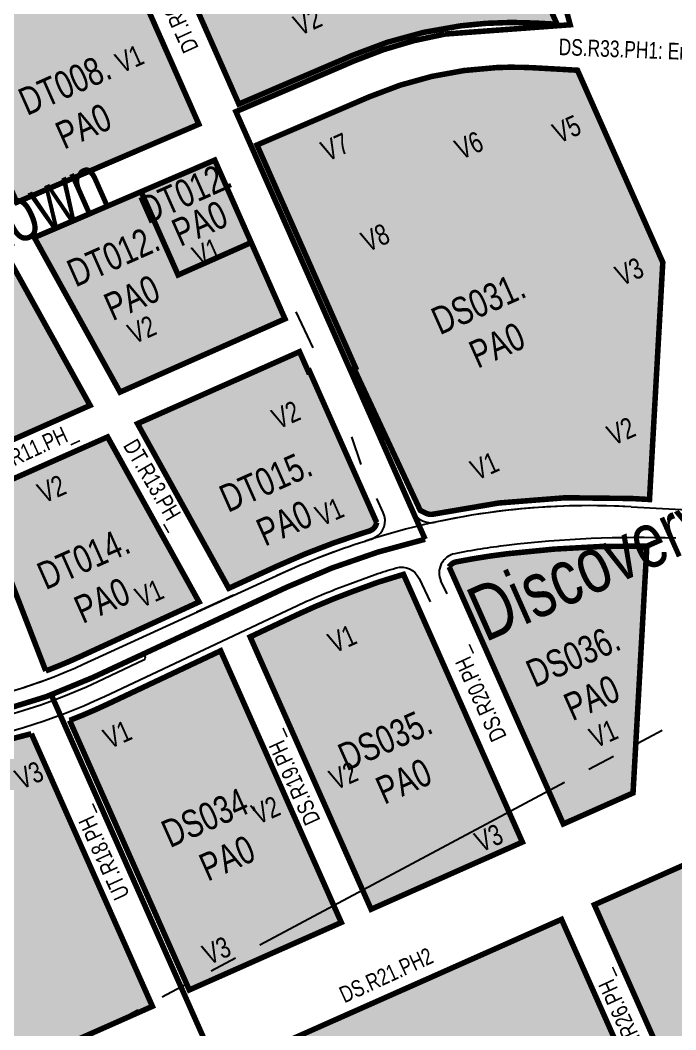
# Model space of a CAD drawing. Extents: x -12122 to 209056, y 8433 to 204611.
# Drawn here: x 56784 to 71016, y 85666 to 107587 of the extents above; entities that cross this region are included whole.
import ezdxf

# ---------------------------------------------------------------- set-up
doc = ezdxf.new("R2010")
doc.units = 0
doc.header["$LTSCALE"] = 1200
doc.header["$MEASUREMENT"] = 0
for name, pattern in [('BOUNDARY', [1.7500000000000004, 1.25, -0.1, 0.1, -0.1, 0.1, -0.1]), ('DASHED2', [0.375, 0.25, -0.125]), ('HIDDEN2', [0.1875, 0.125, -0.0625])]:
    doc.linetypes.add(name, pattern=pattern)
for name, color, linetype, true_color in [('a-hatch-2019', 7, 'Continuous', 0xffb689), ('a-hatch-2020', 7, 'Continuous', 0xffb689), ('a-hatch-2025', 7, 'Continuous', 0xffb689), ('a-hatch-2030', 7, 'Continuous', 0xffb689), ('a-note-bldgs', 1, 'Continuous', 0xff0000), ('a-site-districts', 7, 'DASHED2', 0x0024c5), ('a-site-parcel-Color', 1, 'HIDDEN2', 0xff0000)]:
    doc.layers.add(name, color=color, linetype=linetype, true_color=true_color)
for name, color, linetype in [('a-note-blocks', 3, 'Continuous'), ('a-note-parcel', 3, 'Continuous'), ('a-note-streets', 4, 'Continuous'), ('a-site-buildable', 4, 'Continuous'), ('a-site-road', 1, 'Continuous'), ('a-site-road-2017', 1, 'Continuous'), ('a-xref', 7, 'Continuous'), ('TOWN_LINES', 5, 'Continuous')]:
    doc.layers.add(name, color=color, linetype=linetype)
doc.layers.add('NoPlot', color=193, linetype='Continuous', plot=False)
doc.styles.add('SWISS_LIGHT', font='swissl.ttf', dxfattribs={"width": 0.75})

# ---------------------------------------------------------------- blocks, each defined once
blk = doc.blocks.new('phase-prop')
at = {"layer": 'TOWN_LINES', "linetype": 'BOUNDARY', "ltscale": 5, "flags": 128}
blk.add_lwpolyline([(-12121.93072143011, 47962.55230014771), (179386.3797195908, 150163.8262271285)], dxfattribs=at)
blk = doc.blocks.new('Parkway-flat-1')
at = {"layer": 'a-site-road-2017'}
for p, q in [((22897769.82364981, 27668801.71699369), (22897779.94313981, 27668268.99639774)), ((22897720.60443142, 27666338.12327355), (22897714.67757369, 27666650.13101103))]:
    blk.add_line(p, q, dxfattribs=at)
for points in [[(22879139.39245089, 27670367.43937533), (22879589.37765677, 27670727.02645763, -0.2292276490692862), (22880455.83083373, 27670923.99426924, -0.04619364550468834), (22881191.0501191, 27670680.7882213, -0.0474493303482279), (22881886.505781, 27670294.86614441), (22882309.20424745, 27669736.91487899, 0.01147685216424287), (22882783.90099144, 27669403.33520743), (22882895.19386086, 27669358.45874125, 0.1519015345351802), (22890021.63338125, 27667321.26746338), (22894533.64607503, 27667425.33440128, -0.02226632658396107), (22895881.47212081, 27667396.3989139), (22896464.81164037, 27667357.84820964, -0.009401653627933862), (22896939.0449054, 27667301.23282893, -0.369488416080397), (22897301.98873094, 27666893.09108393), (22897312.68013122, 27666330.26339922)], [(22881374.20038543, 27670899.96592917), (22881594.10621358, 27670824.42080443), (22881674.23279659, 27670888.49326569, -0.394449753075665), (22881706.90462301, 27670885.97572657), (22881797.42305085, 27670797.23415626, 0.1859482115570335), (22889886.85743556, 27667798.92461675), (22891112.79243107, 27667814.55568333, -0.9948578953379822), (22891114.94088527, 27667694.5765125), (22890013.60909851, 27667669.17493799, -0.176397489094972), (22882149.34547955, 27670329.02791219, 0.05540101407450547), (22881365.49008638, 27670825.56480902, -0.4092295835141328), (22881354.26949637, 27670857.28959438), (22881374.20038543, 27670899.96592917)]]:
    blk.add_lwpolyline(points, format="xyb", dxfattribs=at)
for centre, radius, start, end in [((22898199.86738329, 27668276.97322314), 419.9999999992702, 181.08825216727, 258.2817973768798), ((22894882.86464092, 27652285.35927021), 15912.00000038417, 62.8497161134563, 78.28179737638993), ((22898134.60181717, 27666658.10783642), 420.0000000066487, 77.25183466187794, 181.0882521667425), ((22894882.86464038, 27652285.35926812), 15156.00000254385, 72.94133143918746, 77.25183466074719), ((22892379.99588292, 27644128.72565318), 23687.99999934765, 64.03999477113054, 72.9413314388821)]:
    blk.add_arc(centre, radius, start, end, dxfattribs=at)
at = {"layer": 'NoPlot'}
blk.add_line((22902143.92394848, 27666444.05842459), (22907499.63942522, 27663697.46657408), dxfattribs=at)
blk.add_lwpolyline([(22882704.09304, 27673137.21950878), (22882658.19383363, 27673100.55055442, 0.02183397892163245), (22882431.01407131, 27672911.59177622), (22882374.44343217, 27672858.63295867, 0.0933553172058094), (22881729.80969818, 27671954.28457842, 0.258910069141106), (22881794.03349524, 27671083.1284218), (22881835.88530366, 27671024.54138338, 0.04806538006149554), (22881954.3622147, 27670898.97628955), (22882023.60876985, 27670838.91289925), (22883151.29092303, 27670212.53907776, 0.005838199250257779), (22883376.90896606, 27670061.44679457), (22883427.23337747, 27670028.77488588, 0.006507847473462574), (22883683.64286792, 27669867.93500909), (22883771.97335345, 27669786.70862589), (22883844.76071086, 27669743.7192123, 0.1364673857877575), (22889881.31182237, 27668146.88224732), (22894592.49709742, 27668206.49999458, -0.03094917571977619), (22896559.56376538, 27668109.59331908, 0.004020368332652967), (22896707.03773827, 27668092.45060679), (22896771.06757041, 27668089.98185706, 0.4095061245471839), (22897175.11134705, 27668517.65834982), (22897175.11134705, 27668517.65834982), (22897175.11134705, 27668517.65834982), (22897168.74544767, 27668852.77856953)], format="xyb", dxfattribs=at)

msp = doc.modelspace()

# ---------------------------------------------------------------- hatches: boundary and pattern name
at = {"layer": 'a-hatch-2019'}
h = msp.add_hatch(color=256, dxfattribs=at)
h.dxf.hatch_style = 1
edge = h.paths.add_edge_path()
edge.add_line((67971.72792932882, 108550.0249263823), (67720.14162501499, 108586.3039531189))
edge.add_line((67720.14162501499, 108586.3039531189), (67463.6541576356, 108513.0727501383))
edge.add_arc((67298.92740090465, 109090.0173710642), 599.9999999986509, 261.08371379023095, 285.934876817722, ccw=False)
edge.add_line((67205.93267751792, 108497.2678612199), (66857.45267738674, 108551.9398612466))
edge.add_arc((66950.44740077737, 109144.6893711172), 600.000000025336, 258.9923943951972, 261.0837137902537, ccw=False)
edge.add_line((66835.8838221642, 108555.7282633302), (66251.85582230178, 108669.3322633058))
edge.add_arc((66366.41940091018, 109258.2933710671), 599.9999999992018, 220.695987532157, 258.9923943951747, ccw=False)
edge.add_line((65911.51140013369, 108867.0661853699), (65688.13140013177, 109126.8061853732))
edge.add_arc((66143.0394009141, 109518.0333710755), 600.0000000069083, 203.4013932292476, 220.6959875321552, ccw=False)
edge.add_line((65592.39241999331, 109279.7312468485), (65485.24605893523, 109527.3153606059))
edge.add_line((65485.24605893523, 109527.3153606059), (65253.78538087211, 109760.8476746864))
edge.add_arc((65679.93540090401, 110183.2173710668), 599.9999999946924, 202.1188990664848, 224.7447376257809, ccw=False)
edge.add_line((65124.09271138196, 109957.2994556671), (64930.31084176419, 110434.0754359977))
edge.add_line((64930.31084176419, 110434.0754359977), (64726.69833158306, 110938.4899091161))
edge.add_line((64726.69833158306, 110938.4899091161), (64541.96821117766, 111420.337641965))
edge.add_arc((65102.20740073553, 111635.1213711135), 599.9999998528081, 198.8703656084878, 200.9757558484509, ccw=False)
edge.add_line((64534.45574001619, 111441.0645454829), (64351.84721230895, 111975.3219442146))
edge.add_line((64351.84721230895, 111975.3219442146), (64239.15146495016, 112244.5452457596))
edge.add_line((64239.15146495016, 112244.5452457596), (62347.530025378, 111407.4841721275))
edge.add_line((62347.530025378, 111407.4841721275), (62199.93410205648, 111741.0268751683))
edge.add_line((62199.93410205648, 111741.0268751683), (59431.45843826914, 110511.8863871052))
edge.add_line((59431.45843826914, 110511.8863871052), (61531.37220085904, 105766.4239355522))
edge.add_line((61531.37220085904, 105766.4239355522), (63984.22373928428, 106818.6635734341))
edge.add_arc((67487.4524645652, 98652.36793230248), 8885.999999999945, 97.35360498709213, 113.2186680288597, ccw=False)
edge.add_arc((67487.45246456521, 98652.36793230244), 8885.999999999989, 86.78985310160118, 97.35360498709213, ccw=False)
edge.add_line((67985.05357844602, 107524.4245783944), (68438.35904070371, 107499.0003377763))
edge.add_line((68438.35904070371, 107499.0003377763), (67971.72792932882, 108550.0249263823))
h = msp.add_hatch(color=256, dxfattribs=at)
h.dxf.hatch_style = 1
h.paths.add_polyline_path([(59083.62312247142, 108895.9245449461), (55149.91069264533, 107148.940267062), (56710.43541035066, 103633.0203691436), (60662.32096594387, 105328.3250220493)])
h = msp.add_hatch(color=256, dxfattribs=at)
h.dxf.hatch_style = 1
h.paths.add_polyline_path([(61007.11407264323, 104549.1488614008), (59409.26948842985, 103863.6954695639), (60212.13107561274, 102055.3564008504), (61798.82317518703, 102760.0154732211)])
h = msp.add_hatch(color=256, dxfattribs=at)
h.dxf.hatch_style = 1
h.paths.add_polyline_path([(61798.82317518703, 102760.0154732211), (60212.13107561274, 102055.3564008504), (59409.26948842985, 103863.6954695639), (57090.70521995694, 102869.0632270302), (58951.14408239731, 99512.09026799635), (62532.29088610032, 101102.4981268496)])
h = msp.add_hatch(color=256, dxfattribs=at)
h.dxf.hatch_style = 1
h.paths.add_polyline_path([(56436.72733044379, 102588.5156900657), (54040.71993017137, 101560.6614071089), (55438.27282013098, 97952.00396914064), (58301.56369372507, 99223.6078874268)])
h = msp.add_hatch(color=256, dxfattribs=at)
h.dxf.hatch_style = 1
h.paths.add_polyline_path([(57025.94268510909, 92095.74264747152, -0.08818108079710751), (52628.79615020815, 91548.77802702837), (52521.51487212241, 90301.59524001458, 0.06952697842249148), (52534.80432106381, 90051.19401838294), (53495.39120553817, 85105.89669513218, 0.05655538154727319), (53547.77753357427, 84939.40673283998), (54094.60147523387, 83707.75844724633), (59654.14360196416, 86176.06922648473)])
h = msp.add_hatch(color=256, dxfattribs=at)
h.dxf.hatch_style = 1
h.paths.add_polyline_path([(69764.56784337894, 85295.48841889719), (68535.27094026354, 88064.31638680676), (61216.83974069002, 84815.09869850664), (61297.18546024432, 84634.13063876452, 0.07757435984896033), (64232.46873442879, 80081.51213615976, 0.06995721729487656), (66422.03817896084, 82455.62673525943, -0.1313631525776385)])
at = {"layer": 'a-hatch-2020'}
h = msp.add_hatch(color=256, dxfattribs=at)
h.dxf.hatch_style = 1
h.paths.add_polyline_path([(67244.42672287076, 106077.5921529168), (67121.08774122634, 106557.8832785331, 0.08997472563622266), (64367.4263412395, 105925.3888307848), (61924.72771695411, 104877.5046536923), (63542.04167253685, 101222.639012007), (68435.17819311093, 103395.5826519779)])
h = msp.add_hatch(color=256, dxfattribs=at)
h.dxf.hatch_style = 1
h.paths.add_polyline_path([(68881.62093525313, 106500.6118055782), (67930.62320677233, 106553.9497798345, 0.02558994024467371), (67121.08774122632, 106557.8832785331), (67244.42672287075, 106077.5921529168), (68435.17819311091, 103395.5826519779), (69959.62203324828, 104072.5575397603)])
h = msp.add_hatch(color=256, dxfattribs=at)
h.dxf.hatch_style = 1
h.paths.add_polyline_path([(65104.73789827276, 95554.5560675427), (64546.16058171846, 95382.37137934616), (64001.82711803917, 95182.53592143467, 0.02226632658234735), (62772.99462186825, 94668.24495383078), (61775.87008127604, 94197.72801741518), (62429.06631761757, 92726.4902691282), (65713.01633544455, 94184.48969476552)])
h = msp.add_hatch(color=256, dxfattribs=at)
h.dxf.hatch_style = 1
h.paths.add_polyline_path([(65713.01633544455, 94184.48969476552), (62429.06631761758, 92726.4902691282), (64401.52132137765, 88283.79740460288), (67685.4713392111, 89741.79683022565)])
h = msp.add_hatch(color=256, dxfattribs=at)
h.dxf.hatch_style = 1
h.paths.add_polyline_path([(61135.40563732212, 93895.5096326652), (58691.37922528708, 92742.23762591412, -0.01794751857684817), (57856.31185799515, 92384.2413238284), (58482.32624821486, 90974.22707294942), (61781.9756141917, 92439.19665357113)])
h = msp.add_hatch(color=256, dxfattribs=at)
h.dxf.hatch_style = 1
h.paths.add_polyline_path([(61781.97561419172, 92439.19665357115), (58482.32624821488, 90974.22707294945), (60454.78125196721, 86531.53420844159), (63754.43061795051, 87996.50378904871)])
at = {"layer": 'a-hatch-2025'}
h = msp.add_hatch(color=256, dxfattribs=at)
h.dxf.hatch_style = 1
h.paths.add_polyline_path([(69959.62203324828, 104072.5575397603), (63542.04167253683, 101222.639012007), (63773.17519138381, 100700.3149735853), (64064.53082886896, 100041.8987735212), (64029.15834823249, 100026.2461032793), (65467.80630244634, 96945.0424304029), (65594.79818141159, 96882.07261075937, 0.1700206125377575), (65752.2239593848, 96862.52989460541, -0.0674371084157148), (70060.00869878812, 97202.00577500778), (70444.95469773842, 97180.41556593924), (70733.72015724987, 102329.0043507707)])
h = msp.add_hatch(color=256, dxfattribs=at)
h.dxf.hatch_style = 1
h.paths.add_polyline_path([(63063.66530805385, 99967.71520747992), (63039.22855805235, 99956.90170551094), (62847.92644079916, 100389.2132756412), (59330.71216359434, 98827.19821891322), (60681.09438898135, 96390.57065403982), (63996.23558877822, 97866.59987812616)])
h = msp.add_hatch(color=256, dxfattribs=at)
h.dxf.hatch_style = 1
h.paths.add_polyline_path([(58681.13177492208, 98538.71583834368), (55857.54369401441, 97284.74415826725), (56862.31367630912, 94690.30161794965), (60031.84114646949, 96101.4979714527)])
h = msp.add_hatch(color=256, dxfattribs=at)
h.dxf.hatch_style = 1
h.paths.add_polyline_path([(63996.23558877821, 97866.59987812614), (60681.09438898134, 96390.57065403981), (61311.99532694754, 95252.173993263), (62357.86845296629, 95732.45133527309, -0.03095565437708423), (64216.19539183867, 96450.22901060153), (64362.11413130278, 96495.70474291641), (64372.63285830177, 96498.48186135467), (64392.42543289598, 96508.14771309884, 0.2381491761750676), (64522.85540086641, 96680.10596684639)])
h = msp.add_hatch(color=256, dxfattribs=at)
h.dxf.hatch_style = 1
h.paths.add_polyline_path([(60031.84114646949, 96101.49797145269), (56862.31367630912, 94690.30161794965), (57339.37185010582, 93458.47737746255, 0.0174062470204704), (58076.1720301376, 93766.24556318222), (60666.74988808983, 94955.86963606207)])
h = msp.add_hatch(color=256, dxfattribs=at)
h.dxf.hatch_style = 1
h.paths.add_polyline_path([(70388.38549575748, 96171.80615891813, 0.03224112975001148), (67364.52316205279, 96003.37142507783, 0.01881033648317838), (66252.08853090453, 95826.44818639294, 0.206601000915916), (66095.39705695609, 95718.60311070779), (68573.85010154326, 90136.21687869835), (70087.56452730513, 90808.27179772352), (70101.91166696031, 91064.07636121941)])
at = {"layer": 'a-hatch-2030'}
h = msp.add_hatch(color=256, dxfattribs=at)
h.dxf.hatch_style = 1
h.paths.add_polyline_path([(76866.35072974357, 85919.42959529138), (74699.08408135262, 90800.90980952972), (69248.16747793749, 88380.82630224783), (71415.43412633815, 83499.34608798767)])

# ---------------------------------------------------------------- linework, layer by layer
at = {"layer": 'a-site-buildable'}
for p, q in [((59083.62312247141, 108895.924544946), (60662.32096594386, 105328.3250220492)), ((67930.62320677232, 106553.9497798345), (68881.62093525312, 106500.6118055781)), ((68881.62093525312, 106500.6118055781), (70733.72015724987, 102329.0043507706)), ((64367.42634123944, 105925.3888307848), (61924.7277169541, 104877.5046536923)), ((60662.32096594387, 105328.3250220492), (56710.43541035066, 103633.0203691436)), ((61924.7277169541, 104877.5046536923), (63773.17519138381, 100700.3149735853)), ((57090.70521995694, 102869.0632270302), (61007.11407264322, 104549.1488614008)), ((61007.11407264322, 104549.1488614008), (62532.2908861003, 101102.4981268495)), ((60212.13107561274, 102055.3564008504), (59409.26948842987, 103863.6954695639)), ((58951.1440823973, 99512.09026799632), (57090.70521995694, 102869.0632270302)), ((60212.13107561274, 102055.3564008504), (61798.82317518704, 102760.0154732211)), ((70444.95469773842, 97180.41556593921), (70733.72015724987, 102329.0043507706)), ((58951.1440823973, 99512.09026799632), (62532.29088610032, 101102.4981268495)), ((63773.17519138381, 100700.3149735853), (64064.53082886897, 100041.8987735212)), ((59330.71216359432, 98827.1982189132), (62847.92644079916, 100389.2132756411)), ((62847.92644079915, 100389.2132756411), (63039.22855805233, 99956.90170551091)), ((63039.22855805233, 99956.90170551091), (63063.66530805383, 99967.7152074799)), ((63063.66530805382, 99967.71520747991), (64522.85540086641, 96680.10596684637)), ((64064.53082886897, 100041.8987735212), (64029.15834823251, 100026.2461032793)), ((64029.15834823251, 100026.2461032793), (65467.80630244631, 96945.04243040291)), ((55438.27282013097, 97952.00396914063), (58301.56369372506, 99223.60788742678)), ((61311.99532694754, 95252.173993263), (59330.71216359432, 98827.1982189132)), ((55857.54369401442, 97284.74415826723), (58681.13177492205, 98538.71583834365)), ((60666.74988808981, 94955.86963606207), (58681.13177492205, 98538.71583834365)), ((57339.37185010582, 93458.47737746254), (55857.54369401441, 97284.74415826722)), ((70060.00869876632, 97202.00577500896), (70444.95469773843, 97180.41556593921)), ((65467.80630244632, 96945.04243040289), (65594.79818141162, 96882.07261075934)), ((64392.42543289595, 96508.14771309882), (64372.63285830172, 96498.48186135462)), ((70101.9116669603, 91064.07636121941), (70388.38549575747, 96171.80615891813)), ((66095.39705695696, 95718.60311070578), (68573.85010154321, 90136.21687869834)), ((64546.16058171846, 95382.37137934614), (64001.82711809301, 95182.53592145442)), ((65104.73789827275, 95554.55606754268), (64546.16058171846, 95382.37137934614)), ((67685.47133921107, 89741.79683022563), (65104.73789827275, 95554.55606754268)), ((62772.99462191532, 94668.24495385298), (61775.87008127602, 94197.72801741515)), ((61775.87008127602, 94197.72801741515), (64401.52132137764, 88283.79740460287)), ((61135.40563732211, 93895.5096326652), (58691.37922497666, 92742.23762576764)), ((63754.43061795049, 87996.50378904869), (61135.40563732211, 93895.5096326652)), ((57856.31185799517, 92384.24132382836), (60454.78125196719, 86531.53420844155)), ((59654.14360196415, 86176.0692264847), (57025.94268510909, 92095.7426474715)), ((70087.56452730512, 90808.2717977235), (70101.9116669603, 91064.0763612194)), ((70087.56452730512, 90808.2717977235), (68573.85010154324, 90136.21687869834)), ((74699.08408135262, 90800.90980952972), (69248.16747793749, 88380.82630224783)), ((67685.47133921109, 89741.79683022563), (64401.52132137765, 88283.79740460287)), ((69248.16747793749, 88380.82630224783), (71415.43412633815, 83499.34608798767)), ((63754.43061795049, 87996.50378904869), (60454.78125196719, 86531.53420844156)), ((68535.27094026354, 88064.31638680676), (61216.83974069002, 84815.09869850664)), ((69764.56784337894, 85295.48841889719), (68535.27094026354, 88064.31638680676)), ((59654.14360196414, 86176.0692264847), (54094.60147523387, 83707.75844724632))]:
    msp.add_line(p, q, dxfattribs=at)
for points in [[(59431.45843826914, 110511.8863871052), (61531.37220085904, 105766.4239355522), (63984.22373928428, 106818.6635734341, -0.06933518372137455), (66350.11063905677, 107465.2817280881, -0.04612573335909543), (67985.05357844602, 107524.4245783944), (68438.35904070371, 107499.0003377763), (67971.72792932882, 108550.0249263823)], [(61311.99532694754, 95252.173993263), (62357.8684530001, 95732.4513352886, -0.03095565437649699), (64216.1953918381, 96450.22901060135), (64362.11413130278, 96495.70474291641), (64372.63285830175, 96498.48186135464)], [(66252.08853089472, 95826.44818639099, -0.01881033648659414), (67364.52316224593, 96003.37142510113, -0.03224112974794027), (70388.38549575747, 96171.80615891813, -0.03224112974794027)], [(57339.3718501058, 93458.47737746254, 0.01740640286271946), (58076.17852698938, 93766.24854661604), (60666.74988808981, 94955.86963606207)]]:
    msp.add_lwpolyline(points, format="xyb", dxfattribs=at)
msp.add_lwpolyline([(55438.27282013097, 97952.00396914063), (54040.71993017137, 101560.6614071089), (56436.72733044377, 102588.5156900657), (58301.56369372506, 99223.60788742678)], dxfattribs=at)
for centre, radius, start, end in [((67487.45246456529, 98652.36793230218), 7914, 86.78985310160215, 113.2186680288598), ((69158.88365664629, 81135.25633198876), 16092.00000019656, 86.78985310175732, 102.2363374961746), ((64287.36307348105, 96723.28184103686), 239.4176108173446, 296.0289159095356, 349.6106052984907), ((65701.41620849445, 97097.09027584823), 239.9999999985726, 243.6251617606359, 282.2219343650966), ((66298.67178612569, 95591.01241948892), 240.000000009746, 101.1919716507386, 147.8844897549098), ((69158.86115548096, 81135.24807146673), 14964.00000010657, 110.1591733719791, 115.2613964279672), ((53288.7415405082, 104191.5653811699), 12660.00000001036, 291.1485697203946, 295.2613964266143), ((53288.74154051486, 104191.5653811543), 12659.99999999342, 267.0119090485541, 287.1693844742969)]:
    msp.add_arc(centre, radius, start, end, dxfattribs=at)
at = {"layer": 'a-site-districts', "const_width": 120}
for points in [[(50662.21576160802, 108180.9888185108), (50012.53193382733, 109547.3583883941, -0.2315998046030234), (50048.4037206711, 112712.4127272452), (51484.12798225615, 115563.5234047714, 0.1874468592501012), (52774.39392215681, 128974.2635868117), (64749.56601127047, 128974.2635868117), (64749.56601127047, 124499.9030695121), (69685.58121894114, 124402.6897777227), (69621.14212855425, 121130.7881245294), (65681.58248268056, 121208.3765324381), (62950.43808979355, 115051.556949839), (64239.15146495029, 112244.5452457592), (65933.81688045338, 108842.534956485), (68391.3932568933, 108724.7179692645), (68722.93400323391, 107487.5522349104), (66006.10040363856, 107286.2081017494)], [(66006.10040363781, 107286.2081017509, 0.05889836037302114), (64033.89815064889, 106702.8686993868), (61466.56037562671, 105601.5160376418), (65574.6436074996, 96317.91826184736)], [(65574.6436074996, 96317.91826184736, 0.05100180438091063), (62575.53672330736, 95278.08289393557), (58352.84985427, 93312.46583291143, -0.2538934110950201), (46925.70986399925, 94017.4891143121), (39155.0456169378, 98877.38808160275, 0.2381001769701111), (32477.33386221799, 99489.45513972787)]]:
    msp.add_lwpolyline(points, format="xyb", dxfattribs=at)
msp.add_lwpolyline([(57454.80839469693, 92948.49040461381), (61029.84460028545, 84896.19627840386)], dxfattribs=at)
at = {"layer": 'a-site-parcel-Color', "const_width": 120}
for points in [[(59431.45843826914, 110511.8863871052), (61531.37220085904, 105766.4239355522), (63984.22373928428, 106818.6635734341, -0.06933518372137455), (66350.11063905677, 107465.2817280881, -0.04612573335909543), (67985.05357844602, 107524.4245783944), (68438.35904070371, 107499.0003377763), (67971.72792932882, 108550.0249263823)], [(67121.08774122634, 106557.8832785331, 0.08997472563622265), (64367.4263412395, 105925.3888307848), (61924.72771695411, 104877.5046536923), (63542.04167253685, 101222.639012007)], [(69959.62203324828, 104072.5575397603), (68881.62093525313, 106500.6118055782), (67930.62320677233, 106553.9497798345, 0.02558994024467371), (67121.08774122632, 106557.8832785331)], [(63542.04167253683, 101222.639012007), (63542.04167253683, 101222.639012007), (63773.17519138381, 100700.3149735853), (64064.53082886896, 100041.8987735212), (64029.15834823249, 100026.2461032793), (65467.80630244634, 96945.0424304029), (65594.79818141159, 96882.07261075937, 0.1700206125377575), (65752.2239593848, 96862.52989460541, -0.0674371084157148), (70060.00869878812, 97202.00577500778), (70444.95469773842, 97180.41556593924), (70733.72015724987, 102329.0043507707), (69959.62203324828, 104072.5575397603), (69959.62203324828, 104072.5575397603)], [(60681.09438898134, 96390.57065403981), (60681.09438898134, 96390.57065403981), (61311.99532694754, 95252.173993263), (62357.86845296629, 95732.45133527309, -0.03095565437708423), (64216.19539183867, 96450.22901060153), (64362.11413130278, 96495.70474291641), (64372.63285830177, 96498.48186135467), (64392.42543289598, 96508.14771309884, 0.2381491761750676), (64522.85540086641, 96680.10596684639), (63996.23558877821, 97866.59987812614), (63996.23558877821, 97866.59987812614)], [(56862.31367630912, 94690.30161794965), (56862.31367630912, 94690.30161794965), (57339.37185010582, 93458.47737746255, 0.0174062470204704), (58076.1720301376, 93766.24556318222), (60666.74988808983, 94955.86963606207), (60031.84114646949, 96101.49797145269), (60031.84114646949, 96101.49797145269)], [(65713.01633544455, 94184.48969476552), (65104.73789827276, 95554.5560675427), (64546.16058171846, 95382.37137934616), (64001.82711803917, 95182.53592143467, 0.02226632658234735), (62772.99462186825, 94668.24495383078), (61775.87008127604, 94197.72801741518), (62429.06631761757, 92726.4902691282)], [(61781.9756141917, 92439.19665357113), (61135.40563732212, 93895.5096326652), (58691.37922528708, 92742.23762591412, -0.01794751857684817), (57856.31185799515, 92384.2413238284), (58482.32624821486, 90974.22707294942)]]:
    msp.add_lwpolyline(points, format="xyb", dxfattribs=at)
for points in [[(59083.62312247142, 108895.9245449461), (55149.91069264533, 107148.940267062), (56710.43541035066, 103633.0203691436), (60662.32096594387, 105328.3250220493), (59083.62312247142, 108895.9245449461)], [(61007.11407264323, 104549.1488614008), (59409.26948842985, 103863.6954695639), (60212.13107561274, 102055.3564008504), (61798.82317518703, 102760.0154732211)], [(61798.82317518703, 102760.0154732211), (60212.13107561274, 102055.3564008504), (59409.26948842985, 103863.6954695639), (57090.70521995694, 102869.0632270302), (58951.14408239731, 99512.09026799635), (62532.29088610032, 101102.4981268496)], [(56436.72733044379, 102588.5156900657), (54040.71993017137, 101560.6614071089), (55438.27282013098, 97952.00396914064), (58301.56369372507, 99223.6078874268), (56436.72733044379, 102588.5156900657)], [(76866.35072974357, 85919.42959529138), (74699.08408135262, 90800.90980952972), (69248.16747793749, 88380.82630224783), (71415.43412633815, 83499.34608798767), (76866.35072974357, 85919.42959529138)]]:
    msp.add_lwpolyline(points, close=True, dxfattribs=at)
for points in [[(63996.23558877822, 97866.59987812616), (63996.23558877822, 97866.59987812616), (63063.66530805385, 99967.71520747992), (63039.22855805235, 99956.90170551094), (62847.92644079916, 100389.2132756412), (59330.71216359434, 98827.19821891322), (60681.09438898135, 96390.57065403982)], [(60031.84114646949, 96101.4979714527), (60031.84114646949, 96101.4979714527), (58681.13177492208, 98538.71583834368), (55857.54369401441, 97284.74415826725), (56862.31367630912, 94690.30161794965)], [(62429.06631761758, 92726.4902691282), (64401.52132137765, 88283.79740460288), (67685.4713392111, 89741.79683022565), (65713.01633544455, 94184.48969476552), (65713.01633544455, 94184.48969476552)], [(58482.32624821488, 90974.22707294945), (60454.78125196721, 86531.53420844159), (63754.43061795051, 87996.50378904871), (61781.97561419172, 92439.19665357115), (61781.97561419172, 92439.19665357115)]]:
    msp.add_lwpolyline(points, dxfattribs=at)
for points in [[(70388.38549575748, 96171.80615891813, 0.03224112975001148), (67364.52316205279, 96003.37142507783, 0.01881033648317838), (66252.08853090453, 95826.44818639294, 0.206601000915916), (66095.39705695609, 95718.60311070779), (68573.85010154326, 90136.21687869835), (70087.56452730513, 90808.27179772352), (70101.91166696031, 91064.07636121941), (70388.38549575748, 96171.80615891813, 0.03224112975001148)], [(57025.94268510909, 92095.74264747152, -0.08818108079710751), (52628.79615020815, 91548.77802702837), (52521.51487212241, 90301.59524001458, 0.06952697842249148), (52534.80432106381, 90051.19401838294), (53495.39120553817, 85105.89669513218, 0.05655538154727319), (53547.77753357427, 84939.40673283998), (54094.60147523387, 83707.75844724633), (59654.14360196416, 86176.06922648473), (57025.94268510909, 92095.74264747152, -0.08818108079710751)], [(69764.56784337894, 85295.48841889719), (68535.27094026354, 88064.31638680676), (61216.83974069002, 84815.09869850664), (61297.18546024432, 84634.13063876452, 0.07757435984896033), (64232.46873442879, 80081.51213615976, 0.06995721729487656), (66422.03817896084, 82455.62673525943, -0.1313631525776385), (69764.56784337894, 85295.48841889719)]]:
    msp.add_lwpolyline(points, format="xyb", close=True, dxfattribs=at)
at = {"layer": 'a-site-road'}
for p, q in [((63146.65876492222, 100475.8550563145), (62773.18451871279, 101254.9981091624)), ((64183.99928055546, 97943.89943133818), (63983.93566821841, 98540.36826126839)), ((63236.01708244703, 95911.3036030311), (63598.63646869688, 96049.23573292626)), ((62345.75849997083, 95528.81867984711), (62700.06061344192, 95688.5589395146)), ((61417.13189236543, 95102.38232946645), (60607.84164927988, 94730.74665283016))]:
    msp.add_line(p, q, dxfattribs=at)
for centre, radius, start, end in [((69158.88365664022, 81135.25633201974), 15912.00000016578, 86.78985310174268, 107.8918250824909), ((53288.74154055501, 104191.5653809792), 11651.99999981705, 283.2023026316465, 291.2469034489515)]:
    msp.add_arc(centre, radius, start, end, dxfattribs=at)

# ---------------------------------------------------------------- block references
at = {"layer": 'a-site-buildable', "rotation": 23.94013698842529}
msp.add_blockref('Parkway-flat-1', (-9635277.300599089, -34482551.83462893), dxfattribs=at)
at = {"layer": 'a-xref'}
msp.add_blockref('phase-prop', (0, 0), dxfattribs=at)

# ---------------------------------------------------------------- texts
at = {"layer": 'a-note-bldgs', "char_height": 450, "attachment_point": 5, "rotation": 23.94013698842527, "style": 'SWISS_LIGHT'}
for s, insert in [('V2', (63024.15628937858, 107564.6069170726)), ('V1', (59157.11091724784, 106747.9132924111)), ('V5', (68648.68481150191, 105221.0812405982)), ('V7', (63620.5785789254, 104834.3816322558)), ('V6', (66527.12760089227, 104868.0085626966)), ('V8', (64494.39697140967, 102864.8201015249)), ('V1', (60828.58397902362, 102550.5176061764)), ('V3', (70009.00177360271, 102127.0357442582)), ('V2', (59426.05932563171, 100869.2876405716)), ('V2', (62553.27141279906, 99018.938579455)), ('V2', (69828.462226801, 98664.50401854463)), ('V1', (66864.7262820316, 97908.05927758664)), ('V2', (57466.90669282326, 97408.83748713192)), ('V1', (63499.39622082748, 96913.85967260599)), ('V1', (59587.60872063041, 95141.44777175784)), ('V1', (63774.78172363527, 94155.73045928031)), ('V1', (58893.45969194322, 92078.63996984478)), ('V1', (69446.71535736881, 92096.76224004477)), ('V3', (56979.76267443463, 91190.66857978949)), ('V2', (63802.27174987518, 91184.83525947208)), ('V2', (62117.05489721384, 90436.6371474678)), ('V3', (66957.11512931506, 89829.59825416401)), ('V3', (61049.07562082922, 87384.82231507986))]:
    msp.add_mtext(s, dxfattribs=dict(at, insert=insert))
at = {"layer": 'a-note-blocks', "char_height": 600, "attachment_point": 5, "style": 'SWISS_LIGHT'}
for s, insert, rotation in [('DT008.', (57754.78815379331, 106193.9880985727), 23.940136988425262), ('DT012.', (60371.57261508485, 103841.2559616425), 23.940136988425266), ('DT012.', (58806.44693589592, 102470.8128726481), 23.940136988425262), ('DS031.', (66732.28892378819, 101439.7382373653), 23.940136988425262), ('DT015.', (62114.90038340696, 97576.85423190809), 23.940136988425262), ('DT014.', (58158.80342746373, 95897.89370140282), 23.940136988425262), ('DS036.', (68788.22035858574, 93784.90478880236), 23.940136988425266), ('DS035.', (64706.73980155683, 91972.81986802285), 23.940136988425266), ('DS034.', (60873.24048030749, 90303.65154588904), 23.940136988425262)]:
    msp.add_mtext(s, dxfattribs=dict(at, insert=insert, rotation=rotation))
at = {"layer": 'a-note-parcel', "char_height": 600, "attachment_point": 5, "style": 'SWISS_LIGHT'}
for insert, rotation in [((58158.94696889899, 105283.6740581601), 23.940136988425266), ((60682.35811462812, 103174.1815371737), 23.940136988425262), ((59210.6057510016, 101560.4988322355), 23.940136988425266), ((67136.44773889387, 100529.4241969527), 23.940136988425266), ((62519.05919851264, 96666.5401914955), 23.940136988425266), ((58562.96224256941, 94987.57966099022), 23.940136988425266), ((69192.37917369141, 92874.59074838978), 23.940136988425262), ((65110.89861666251, 91062.50582761026), 23.940136988425262), ((61277.39929541317, 89393.33750547643), 23.940136988425266)]:
    msp.add_mtext('PA0', dxfattribs=dict(at, insert=insert, rotation=rotation))
at = {"layer": 'a-note-streets', "attachment_point": 5, "style": 'SWISS_LIGHT'}
for s, insert, char_height, rotation in [('DT.R05.PH1:  Shea Blvd.', (59613.82068489864, 108856.5939123705), 360, 114.59668820509805), ('DS.R33.PH1: Endeavor Blvd', (70883.49126521125, 106917.1182817742), 360, 357.8412901779575), ('DT.R11.PH_', (57016.65602255799, 98207.93379722536), 360, 24.59668820509805), ('DT.R13.PH_', (59656.01355323382, 97492.3978318274), 359.9999999999999, 300.1867659129218), ('DS.R20.PH_', (66787.66642643325, 92961.6707238853), 360, 114.59668820509805), ('DS.R19.PH_', (62743.27353436686, 91146.39052334428), 360, 114.59668820509805), ('UT.R18.PH_', (58607.66567694023, 89514.4581316486), 360, 114.59668820509805), ('DS.R21.PH2', (64729.49649161521, 86849.72941461962), 360, 24.59668820509805), ('DS.R26.PH_', (69898.23146232031, 85955.5362046063), 360, 114.59668820509805)]:
    msp.add_mtext(s, dxfattribs=dict(at, insert=insert, char_height=char_height, rotation=rotation))
at = {"layer": 'a-site-districts', "char_height": 1200, "attachment_point": 5, "style": 'SWISS_LIGHT'}
for s, insert, rotation in [('Downtown', (55864.700571795, 102982.2356676045), 23.940136988425266), ('Discovery', (69227.03699123052, 95576.9343701863), 23.940136988425262)]:
    msp.add_mtext(s, dxfattribs=dict(at, insert=insert, rotation=rotation))

doc.saveas('drawing.dxf')
